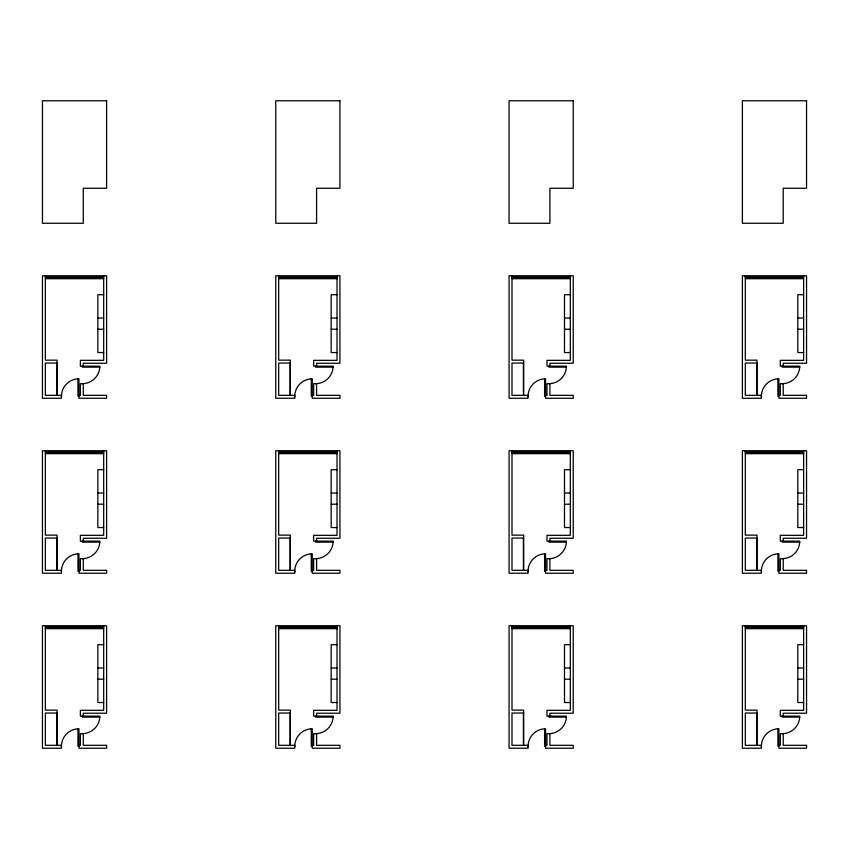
<?xml version="1.0" encoding="UTF-8"?>
<svg xmlns="http://www.w3.org/2000/svg" width="849" height="849" viewBox="0 0 849 849"><rect width="100%" height="100%" fill="white"/><g stroke="black" fill="none" stroke-linecap="round" stroke-linejoin="round"><path stroke-width="1.27" d="M45.368 276.732L103.631 276.732M278.684 276.732L336.947 276.732M511.989 276.732L570.263 276.732M745.305 276.732L803.579 276.732M46.334 277.103L63.813 277.22M65.766 277.22L83.244 277.103M85.187 277.103L102.665 277.22M279.65 277.103L297.129 277.22M299.071 277.103L316.55 277.22M318.502 277.103L335.981 277.22M512.966 277.22L530.445 277.103M532.387 277.22L549.865 277.103M551.808 277.22L569.286 277.103M746.282 277.103L763.76 277.22M765.702 277.103L783.181 277.22M785.123 277.103L802.602 277.22M45.368 277.708L103.631 277.708M278.684 277.708L336.947 277.708M511.989 277.708L570.263 277.708M745.305 277.708L803.579 277.708M45.368 278.684L103.695 278.684M278.684 278.684L337.011 278.684M511.989 278.684L570.316 278.684M745.305 278.684L803.632 278.684M103.695 294.72L97.858 294.72L97.858 352.558L103.695 352.558M337.011 294.72L331.174 294.72L331.174 352.558L337.011 352.558M570.316 294.72L564.489 294.72L564.489 352.558L570.316 352.558M803.632 294.72L797.805 294.72L797.805 352.558L803.632 352.558M97.858 318.046L103.695 318.046M331.174 318.046L337.011 318.046M564.489 318.046L570.316 318.046M797.805 318.046L803.632 318.046M97.858 329.232L103.695 329.232M331.174 329.232L337.011 329.232M564.489 329.232L570.316 329.232M797.805 329.232L803.632 329.232M57.032 363.064L45.368 363.064L45.368 395.337L61.446 395.337L61.446 398.255L42.45 398.255L42.45 275.766L106.613 275.766L106.613 363.255L83.276 363.255L83.276 366.174M290.347 363.064L278.684 363.064L278.684 395.337L294.762 395.337L294.762 398.255L275.766 398.255L275.766 275.766L339.929 275.766L339.929 363.255L316.592 363.255L316.592 366.174M523.663 363.064L511.989 363.064L511.989 395.337L528.067 395.337L528.067 398.255L509.071 398.255L509.071 275.766L573.234 275.766L573.234 363.255L549.908 363.255L549.908 366.174M756.968 363.064L745.305 363.064L745.305 395.337L761.383 395.337L761.383 398.255L742.387 398.255L742.387 275.766L806.55 275.766L806.55 363.255L783.224 363.255L783.224 366.174M103.695 275.766L103.695 360.337L80.368 360.337L80.368 366.174L99.811 366.174L99.811 367.139L82.311 367.139L82.311 366.174M337.011 275.766L337.011 360.337L313.674 360.337L313.674 366.174L333.116 366.174L333.116 367.139L315.616 367.139L315.616 366.174M570.316 275.766L570.316 360.337L546.989 360.337L546.989 366.174L566.432 366.174L566.432 367.139L548.932 367.139L548.932 366.174M61.446 396.791A17.5 17.5 0 0 1 77.97 378.834L78.946 378.813L78.946 398.255L106.613 398.255L106.613 395.337L83.276 395.337L83.276 383.674L80.368 383.674L80.368 395.337L78.946 395.337M294.762 396.791A17.5 17.5 0 0 1 311.286 378.834L312.262 378.813L312.262 398.255L339.929 398.255L339.929 395.337L316.592 395.337L316.592 383.674L313.674 383.674L313.674 395.337L312.262 395.337M528.067 396.791A17.5 17.5 0 0 1 544.602 378.834L545.567 378.813L545.567 398.255L573.234 398.255L573.234 395.337L549.908 395.337L549.908 383.674L546.989 383.674L546.989 395.337L545.567 395.337M761.383 396.791A17.5 17.5 0 0 1 777.907 378.834L778.883 378.813L778.883 398.255L806.55 398.255L806.55 395.337L783.224 395.337L783.224 383.674L780.305 383.674L780.305 395.337L778.883 395.337M78.946 396.313L77.97 396.313L77.97 378.813M312.262 396.313L311.286 396.313L311.286 378.813M545.567 396.313L544.602 396.313L544.602 378.813M778.883 396.313L777.907 396.313L777.907 378.813M45.368 451.721L103.631 451.721M278.684 451.721L336.947 451.721M511.989 451.721L570.263 451.721M745.305 451.721L803.579 451.721M46.334 452.082L63.813 452.082M65.766 452.082L83.244 452.082M85.187 452.082L102.665 452.082M279.65 452.082L297.129 452.082M299.071 452.082L316.55 452.082M318.502 452.082L335.981 452.082M512.966 452.082L530.445 452.082M532.387 452.082L549.865 452.082M551.808 452.082L569.286 452.082M746.282 452.082L763.76 452.082M765.702 452.082L783.181 452.082M785.123 452.082L802.602 452.082M46.334 452.209L63.813 452.209M65.766 452.209L83.244 452.209M85.187 452.209L102.665 452.209M279.65 452.209L297.129 452.209M299.071 452.209L316.55 452.209M318.502 452.209L335.981 452.209M512.966 452.209L530.445 452.209M532.387 452.209L549.865 452.209M551.808 452.209L569.286 452.209M746.282 452.209L763.76 452.209M765.702 452.209L783.181 452.209M785.123 452.209L802.602 452.209M45.368 452.687L103.631 452.687M278.684 452.687L336.947 452.687M511.989 452.687L570.263 452.687M745.305 452.687L803.579 452.687M45.368 453.663L103.695 453.663M278.684 453.663L337.011 453.663M511.989 453.663L570.316 453.663M745.305 453.663L803.632 453.663M103.695 469.709L97.858 469.709L97.858 527.547L103.695 527.547M337.011 469.709L331.174 469.709L331.174 527.547L337.011 527.547M570.316 469.709L564.489 469.709L564.489 527.547L570.316 527.547M803.632 469.709L797.805 469.709L797.805 527.547L803.632 527.547M97.858 493.036L103.695 493.036M331.174 493.036L337.011 493.036M564.489 493.036L570.316 493.036M797.805 493.036L803.632 493.036M97.858 504.21L103.695 504.21M331.174 504.21L337.011 504.21M564.489 504.21L570.316 504.21M797.805 504.21L803.632 504.21M57.032 538.054L45.368 538.054L45.368 570.316L61.446 570.316L61.446 573.234L42.45 573.234L42.45 450.745L106.613 450.745L106.613 538.245L83.276 538.245L83.276 541.153M290.347 538.054L278.684 538.054L278.684 570.316L294.762 570.316L294.762 573.234L275.766 573.234L275.766 450.745L339.929 450.745L339.929 538.245L316.592 538.245L316.592 541.153M523.663 538.054L511.989 538.054L511.989 570.316L528.067 570.316L528.067 573.234L509.071 573.234L509.071 450.745L573.234 450.745L573.234 538.245L549.908 538.245L549.908 541.153M756.968 538.054L745.305 538.054L745.305 570.316L761.383 570.316L761.383 573.234L742.387 573.234L742.387 450.745L806.55 450.745L806.55 538.245L783.224 538.245L783.224 541.153M103.695 450.745L103.695 535.326L80.368 535.326L80.368 541.153L99.811 541.153L99.811 542.129L82.311 542.129L82.311 541.153M337.011 450.745L337.011 535.326L313.674 535.326L313.674 541.153L333.116 541.153L333.116 542.129L315.616 542.129L315.616 541.153M570.316 450.745L570.316 535.326L546.989 535.326L546.989 541.153L566.432 541.153L566.432 542.129L548.932 542.129L548.932 541.153M61.446 571.78A17.5 17.5 0 0 1 77.97 553.813L78.946 553.792L78.946 573.234L106.613 573.234L106.613 570.316L83.276 570.316L83.276 558.653L80.368 558.653L80.368 570.316L78.946 570.316M294.762 571.78A17.5 17.5 0 0 1 311.286 553.813L312.262 553.792L312.262 573.234L339.929 573.234L339.929 570.316L316.592 570.316L316.592 558.653L313.674 558.653L313.674 570.316L312.262 570.316M528.067 571.78A17.5 17.5 0 0 1 544.602 553.813L545.567 553.792L545.567 573.234L573.234 573.234L573.234 570.316L549.908 570.316L549.908 558.653L546.989 558.653L546.989 570.316L545.567 570.316M761.383 571.78A17.5 17.5 0 0 1 777.907 553.813L778.883 553.792L778.883 573.234L806.55 573.234L806.55 570.316L783.224 570.316L783.224 558.653L780.305 558.653L780.305 570.316L778.883 570.316M78.946 571.292L77.97 571.292L77.97 553.792M312.262 571.292L311.286 571.292L311.286 553.792M545.567 571.292L544.602 571.292L544.602 553.792M778.883 571.292L777.907 571.292L777.907 553.792M45.368 626.7L103.631 626.7M278.684 626.7L336.947 626.7M511.989 626.7L570.263 626.7M745.305 626.7L803.579 626.7M46.334 627.071L63.813 627.071M65.766 627.071L83.244 627.071M85.187 627.071L102.665 627.071M279.65 627.071L297.129 627.071M299.071 627.071L316.55 627.071M318.502 627.071L335.981 627.071M512.966 627.071L530.445 627.071M532.387 627.071L549.865 627.071M551.808 627.071L569.286 627.071M746.282 627.071L763.76 627.071M765.702 627.071L783.181 627.071M785.123 627.071L802.602 627.071M46.334 627.188L63.813 627.188M65.766 627.188L83.244 627.188M85.187 627.188L102.665 627.188M279.65 627.188L297.129 627.188M299.071 627.188L316.55 627.188M318.502 627.188L335.981 627.188M512.966 627.188L530.445 627.188M532.387 627.188L549.865 627.188M551.808 627.188L569.286 627.188M746.282 627.188L763.76 627.188M765.702 627.188L783.181 627.188M785.123 627.188L802.602 627.188M45.368 627.676L103.631 627.676M278.684 627.676L336.947 627.676M511.989 627.676L570.263 627.676M745.305 627.676L803.579 627.676M45.368 628.653L103.695 628.653M278.684 628.653L337.011 628.653M511.989 628.653L570.316 628.653M745.305 628.653L803.632 628.653M103.695 644.688L97.858 644.688L97.858 702.526L103.695 702.526M337.011 644.688L331.174 644.688L331.174 702.526L337.011 702.526M570.316 644.688L564.489 644.688L564.489 702.526L570.316 702.526M803.632 644.688L797.805 644.688L797.805 702.526L803.632 702.526M97.858 668.025L103.695 668.025M331.174 668.025L337.011 668.025M564.489 668.025L570.316 668.025M797.805 668.025L803.632 668.025M97.858 679.2L103.695 679.2M331.174 679.2L337.011 679.2M564.489 679.2L570.316 679.2M797.805 679.2L803.632 679.2M57.032 713.033L45.368 713.033L45.368 745.305L61.446 745.305L61.446 748.224L42.45 748.224L42.45 625.734L106.613 625.734L106.613 713.224L83.276 713.224L83.276 716.142M290.347 713.033L278.684 713.033L278.684 745.305L294.762 745.305L294.762 748.224L275.766 748.224L275.766 625.734L339.929 625.734L339.929 713.224L316.592 713.224L316.592 716.142M523.663 713.033L511.989 713.033L511.989 745.305L528.067 745.305L528.067 748.224L509.071 748.224L509.071 625.734L573.234 625.734L573.234 713.224L549.908 713.224L549.908 716.142M756.968 713.033L745.305 713.033L745.305 745.305L761.383 745.305L761.383 748.224L742.387 748.224L742.387 625.734L806.55 625.734L806.55 713.224L783.224 713.224L783.224 716.142M103.695 625.734L103.695 710.305L80.368 710.305L80.368 716.142L99.811 716.142L99.811 717.118L82.311 717.118L82.311 716.142M337.011 625.734L337.011 710.305L313.674 710.305L313.674 716.142L333.116 716.142L333.116 717.118L315.616 717.118L315.616 716.142M570.316 625.734L570.316 710.305L546.989 710.305L546.989 716.142L566.432 716.142L566.432 717.118L548.932 717.118L548.932 716.142M61.446 746.759A17.5 17.5 0 0 1 77.97 728.803L78.946 728.782L78.946 748.224L106.613 748.224L106.613 745.305L83.276 745.305L83.276 733.642L80.368 733.642L80.368 745.305L78.946 745.305M294.762 746.759A17.5 17.5 0 0 1 311.286 728.803L312.262 728.782L312.262 748.224L339.929 748.224L339.929 745.305L316.592 745.305L316.592 733.642L313.674 733.642L313.674 745.305L312.262 745.305M528.067 746.759A17.5 17.5 0 0 1 544.602 728.803L545.567 728.782L545.567 748.224L573.234 748.224L573.234 745.305L549.908 745.305L549.908 733.642L546.989 733.642L546.989 745.305L545.567 745.305M761.383 746.759A17.5 17.5 0 0 1 777.907 728.803L778.883 728.782L778.883 748.224L806.55 748.224L806.55 745.305L783.224 745.305L783.224 733.642L780.305 733.642L780.305 745.305L778.883 745.305M78.946 746.282L77.97 746.282L77.97 728.782M312.262 746.282L311.286 746.282L311.286 728.782M545.567 746.282L544.602 746.282L544.602 728.782M778.883 746.282L777.907 746.282L777.907 728.782M803.632 275.766L803.632 360.337L780.305 360.337L780.305 366.174L799.747 366.174L799.747 367.139L782.247 367.139L782.247 366.174M803.632 450.745L803.632 535.326L780.305 535.326L780.305 541.153L799.747 541.153L799.747 542.129L782.247 542.129L782.247 541.153M803.632 625.734L803.632 710.305L780.305 710.305L780.305 716.142L799.747 716.142L799.747 717.118L782.247 717.118L782.247 716.142M802.602 276.732L802.602 277.708M802.602 451.721L802.602 452.687M802.602 626.7L802.602 627.676M785.123 276.732L785.123 277.708M785.123 451.721L785.123 452.687M785.123 626.7L785.123 627.676M784.147 276.732L784.147 277.708M784.147 451.721L784.147 452.687M784.147 626.7L784.147 627.676M783.181 276.732L783.181 277.708M783.181 451.721L783.181 452.687M783.181 626.7L783.181 627.676M765.702 276.732L765.702 277.708M765.702 451.721L765.702 452.687M765.702 626.7L765.702 627.676M764.726 276.732L764.726 277.708M764.726 451.721L764.726 452.687M764.726 626.7L764.726 627.676M763.76 276.732L763.76 277.708M763.76 451.721L763.76 452.687M763.76 626.7L763.76 627.676M756.968 395.337L756.968 360.156L745.305 360.156L745.305 275.766M756.968 570.316L756.968 535.135L745.305 535.135L745.305 450.745M756.968 745.305L756.968 710.125L745.305 710.125L745.305 625.734M756.724 363.064L756.724 395.337M756.724 538.054L756.724 570.316M756.724 713.033L756.724 745.305M746.282 276.732L746.282 277.708M746.282 451.721L746.282 452.687M746.282 626.7L746.282 627.676M569.286 276.732L569.286 277.708M569.286 451.721L569.286 452.687M569.286 626.7L569.286 627.676M551.808 276.732L551.808 277.708M551.808 451.721L551.808 452.687M551.808 626.7L551.808 627.676M550.842 276.732L550.842 277.708M550.842 451.721L550.842 452.687M550.842 626.7L550.842 627.676M549.865 276.732L549.865 277.708M549.865 451.721L549.865 452.687M549.865 626.7L549.865 627.676M532.387 276.732L532.387 277.708M532.387 451.721L532.387 452.687M532.387 626.7L532.387 627.676M531.421 276.732L531.421 277.708M531.421 451.721L531.421 452.687M531.421 626.7L531.421 627.676M530.445 276.732L530.445 277.708M530.445 451.721L530.445 452.687M530.445 626.7L530.445 627.676M523.663 395.337L523.663 360.156L511.989 360.156L511.989 275.766M523.663 570.316L523.663 535.135L511.989 535.135L511.989 450.745M523.663 745.305L523.663 710.125L511.989 710.125L511.989 625.734M523.419 363.064L523.419 395.337M523.419 538.054L523.419 570.316M523.419 713.033L523.419 745.305M512.966 276.732L512.966 277.708M512.966 451.721L512.966 452.687M512.966 626.7L512.966 627.676M335.981 276.732L335.981 277.708M335.981 451.721L335.981 452.687M335.981 626.7L335.981 627.676M318.502 276.732L318.502 277.708M318.502 451.721L318.502 452.687M318.502 626.7L318.502 627.676M317.526 276.732L317.526 277.708M317.526 451.721L317.526 452.687M317.526 626.7L317.526 627.676M316.55 276.732L316.55 277.708M316.55 451.721L316.55 452.687M316.55 626.7L316.55 627.676M299.071 276.732L299.071 277.708M299.071 451.721L299.071 452.687M299.071 626.7L299.071 627.676M298.105 276.732L298.105 277.708M298.105 451.721L298.105 452.687M298.105 626.7L298.105 627.676M297.129 276.732L297.129 277.708M297.129 451.721L297.129 452.687M297.129 626.7L297.129 627.676M290.347 395.337L290.347 360.156L278.684 360.156L278.684 275.766M290.347 570.316L290.347 535.135L278.684 535.135L278.684 450.745M290.347 745.305L290.347 710.125L278.684 710.125L278.684 625.734M290.103 363.064L290.103 395.337M290.103 538.054L290.103 570.316M290.103 713.033L290.103 745.305M279.65 276.732L279.65 277.708M279.65 451.721L279.65 452.687M279.65 626.7L279.65 627.676M102.665 276.732L102.665 277.708M102.665 451.721L102.665 452.687M102.665 626.7L102.665 627.676M85.187 276.732L85.187 277.708M85.187 451.721L85.187 452.687M85.187 626.7L85.187 627.676M84.21 276.732L84.21 277.708M84.21 451.721L84.21 452.687M84.21 626.7L84.21 627.676M83.244 276.732L83.244 277.708M83.244 451.721L83.244 452.687M83.244 626.7L83.244 627.676M65.766 276.732L65.766 277.708M65.766 451.721L65.766 452.687M65.766 626.7L65.766 627.676M64.789 276.732L64.789 277.708M64.789 451.721L64.789 452.687M64.789 626.7L64.789 627.676M63.813 276.732L63.813 277.708M63.813 451.721L63.813 452.687M63.813 626.7L63.813 627.676M57.032 395.337L57.032 360.156L45.368 360.156L45.368 275.766M57.032 570.316L57.032 535.135L45.368 535.135L45.368 450.745M57.032 745.305L57.032 710.125L45.368 710.125L45.368 625.734M56.787 363.064L56.787 395.337M56.787 538.054L56.787 570.316M56.787 713.033L56.787 745.305M46.334 276.732L46.334 277.708M46.334 451.721L46.334 452.687M46.334 626.7L46.334 627.676M99.779 367.139A17.5 17.5 0 0 1 82.311 383.674M333.095 367.139A17.5 17.5 0 0 1 315.616 383.674M566.4 367.139A17.5 17.5 0 0 1 548.932 383.674M566.4 542.129A17.5 17.5 0 0 1 548.932 558.653M333.095 542.129A17.5 17.5 0 0 1 315.616 558.653M99.779 542.129A17.5 17.5 0 0 1 82.311 558.653M99.779 717.118A17.5 17.5 0 0 1 82.311 733.642M333.095 717.118A17.5 17.5 0 0 1 315.616 733.642M566.4 717.118A17.5 17.5 0 0 1 548.932 733.642M799.716 717.118A17.5 17.5 0 0 1 782.247 733.642M799.716 542.129A17.5 17.5 0 0 1 782.247 558.653M799.716 367.139A17.5 17.5 0 0 1 782.247 383.674M106.613 100.776L42.45 100.776L42.45 223.266L83.276 223.266L83.276 188.266L106.613 188.266L106.613 100.776M339.929 100.776L275.766 100.776L275.766 223.266L316.592 223.266L316.592 188.266L339.929 188.266L339.929 100.776M573.234 100.776L509.071 100.776L509.071 223.266L549.908 223.266L549.908 188.266L573.234 188.266L573.234 100.776M806.55 100.776L742.387 100.776L742.387 223.266L783.224 223.266L783.224 188.266L806.55 188.266L806.55 100.776"/></g></svg>
